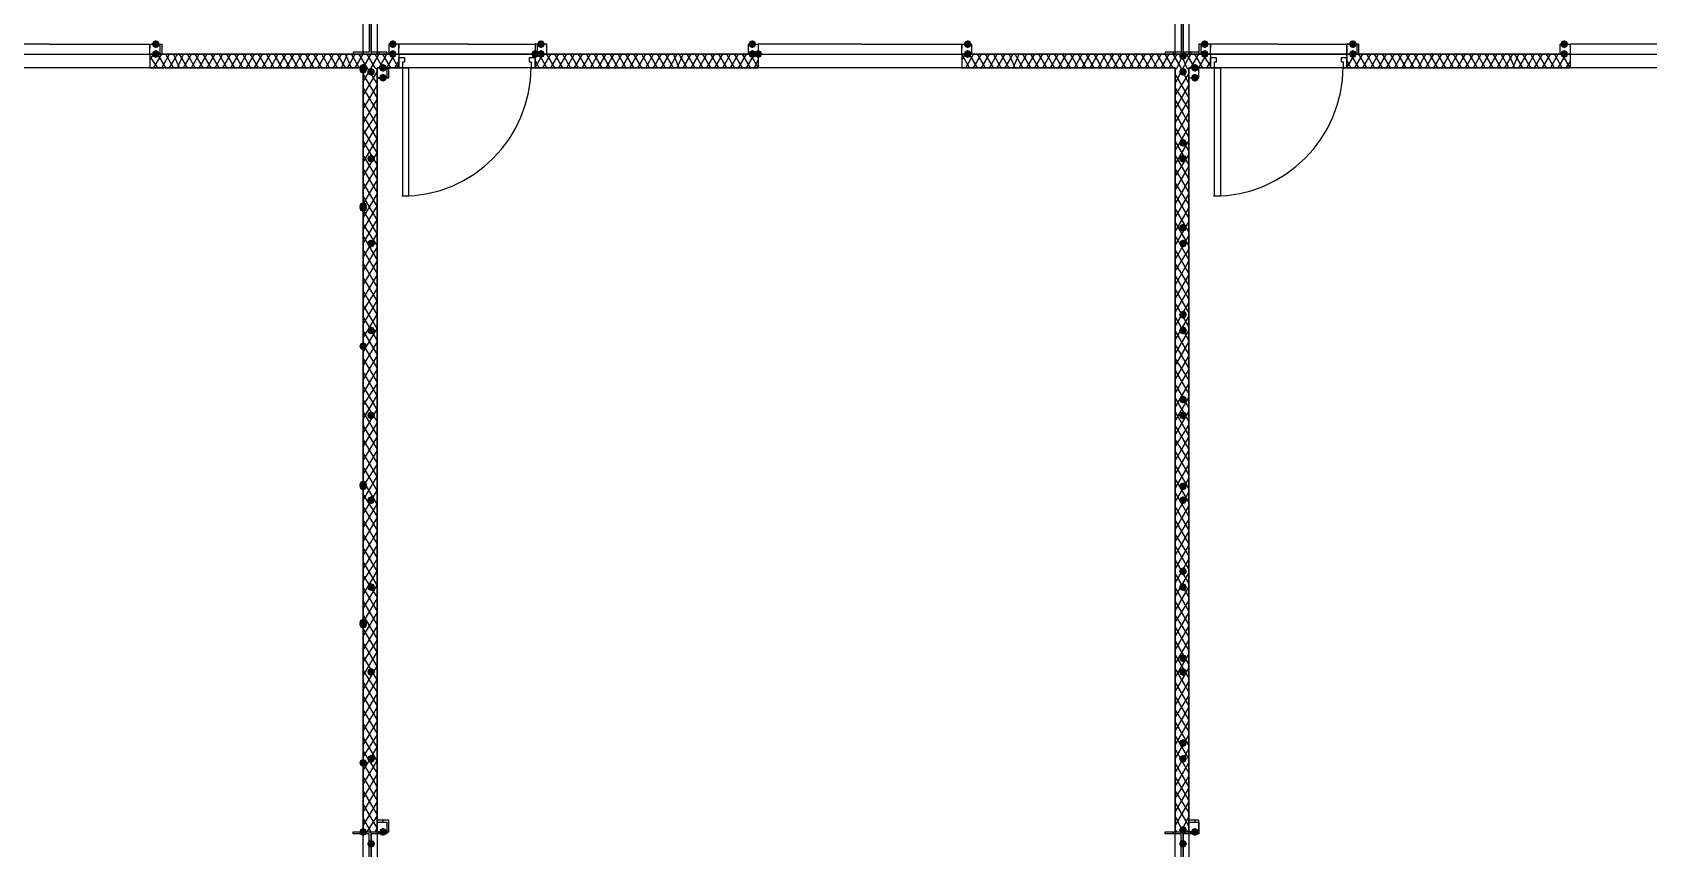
# Model space of a CAD drawing. Header units: millimetres. Extents: x 0 to 420, y 0 to 297.
# Drawn here: x 265.71 to 300.34, y 123.3 to 140.8 of the extents above; entities that cross this region are included whole.
import ezdxf

# ---------------------------------------------------------------- set-up
doc = ezdxf.new("R2010")
doc.units = ezdxf.units.MM
doc.layers.get('0').update_dxf_attribs({"linetype": 'CONTINUOUS'})

msp = doc.modelspace()

# ---------------------------------------------------------------- hatches: boundary and pattern name
at = {"true_color": 0x000007}
for points in [[(268.435667, 140.546667), (268.410796, 140.486871), (268.351, 140.462), (268.291204, 140.486871), (268.266333, 140.546667), (268.291204, 140.606462), (268.351, 140.631333), (268.410796, 140.606463)], [(268.435667, 140.335), (268.410796, 140.275204), (268.351, 140.250333), (268.291204, 140.275204), (268.266333, 140.335), (268.291204, 140.394796), (268.351, 140.419667), (268.410796, 140.394796)], [(273.515667, 140.546667), (273.490796, 140.486871), (273.431, 140.462), (273.371204, 140.486871), (273.346333, 140.546667), (273.371204, 140.606462), (273.431, 140.631333), (273.490796, 140.606463)], [(273.515667, 140.335), (273.490796, 140.275204), (273.431, 140.250333), (273.371204, 140.275204), (273.346333, 140.335), (273.371204, 140.394796), (273.431, 140.419667), (273.490796, 140.394796)], [(276.563667, 140.335), (276.538796, 140.275204), (276.479, 140.250333), (276.419204, 140.275204), (276.394333, 140.335), (276.419204, 140.394796), (276.479, 140.419667), (276.538796, 140.394796)], [(276.690667, 140.546667), (276.665796, 140.486871), (276.606, 140.462), (276.546204, 140.486871), (276.521333, 140.546667), (276.546204, 140.606462), (276.606, 140.631333), (276.665796, 140.606463)], [(276.690667, 140.335), (276.665796, 140.275204), (276.606, 140.250333), (276.546204, 140.275204), (276.521333, 140.335), (276.546204, 140.394796), (276.606, 140.419667), (276.665796, 140.394796)], [(281.220333, 140.546667), (281.195463, 140.486871), (281.135667, 140.462), (281.075871, 140.486871), (281.051, 140.546667), (281.075871, 140.606462), (281.135667, 140.631333), (281.195462, 140.606463)], [(281.220333, 140.335), (281.195463, 140.275204), (281.135667, 140.250333), (281.075871, 140.275204), (281.051, 140.335), (281.075871, 140.394796), (281.135667, 140.419667), (281.195462, 140.394796)], [(281.347333, 140.335), (281.322462, 140.275204), (281.262667, 140.250333), (281.202871, 140.275204), (281.178, 140.335), (281.202871, 140.394796), (281.262667, 140.419667), (281.322462, 140.394796)], [(285.834667, 140.546667), (285.809796, 140.486871), (285.75, 140.462), (285.690204, 140.486871), (285.665333, 140.546667), (285.690204, 140.606462), (285.75, 140.631333), (285.809796, 140.606463)], [(285.834667, 140.335), (285.809796, 140.275204), (285.75, 140.250333), (285.690204, 140.275204), (285.665333, 140.335), (285.690204, 140.394796), (285.75, 140.419667), (285.809796, 140.394796)], [(290.449, 140.292667), (290.424129, 140.232871), (290.364333, 140.208), (290.304537, 140.232871), (290.279667, 140.292667), (290.304537, 140.352462), (290.364333, 140.377333), (290.424129, 140.352463)], [(290.914667, 140.546667), (290.889796, 140.486871), (290.83, 140.462), (290.770204, 140.486871), (290.745333, 140.546667), (290.770204, 140.606462), (290.83, 140.631333), (290.889796, 140.606463)], [(290.914667, 140.335), (290.889796, 140.275204), (290.83, 140.250333), (290.770204, 140.275204), (290.745333, 140.335), (290.770204, 140.394796), (290.83, 140.419667), (290.889796, 140.394796)], [(294.089667, 140.546667), (294.064796, 140.486871), (294.005, 140.462), (293.945204, 140.486871), (293.920333, 140.546667), (293.945204, 140.606462), (294.005, 140.631333), (294.064796, 140.606463)], [(294.089667, 140.335), (294.064796, 140.275204), (294.005, 140.250333), (293.945204, 140.275204), (293.920333, 140.335), (293.945204, 140.394796), (294.005, 140.419667), (294.064796, 140.394796)], [(298.619333, 140.546667), (298.594462, 140.486871), (298.534667, 140.462), (298.474871, 140.486871), (298.45, 140.546667), (298.474871, 140.606462), (298.534667, 140.631333), (298.594462, 140.606463)], [(298.619333, 140.335), (298.594462, 140.275204), (298.534667, 140.250333), (298.474871, 140.275204), (298.45, 140.335), (298.474871, 140.394796), (298.534667, 140.419667), (298.594462, 140.394796)], [(272.880667, 140.038667), (272.855796, 139.978871), (272.796, 139.954), (272.736204, 139.978871), (272.711333, 140.038667), (272.736204, 140.098462), (272.796, 140.123333), (272.855796, 140.098463)], [(273.05, 139.954), (273.025129, 139.894204), (272.965333, 139.869333), (272.905538, 139.894204), (272.880667, 139.954), (272.905537, 140.013796), (272.965333, 140.038667), (273.025129, 140.013796)], [(273.304, 140.038667), (273.279129, 139.978871), (273.219333, 139.954), (273.159538, 139.978871), (273.134667, 140.038667), (273.159537, 140.098462), (273.219333, 140.123333), (273.279129, 140.098463)], [(290.449, 139.954), (290.424129, 139.894204), (290.364333, 139.869333), (290.304537, 139.894204), (290.279667, 139.954), (290.304537, 140.013796), (290.364333, 140.038667), (290.424129, 140.013796)], [(290.703, 140.038667), (290.678129, 139.978871), (290.618333, 139.954), (290.558538, 139.978871), (290.533667, 140.038667), (290.558537, 140.098462), (290.618333, 140.123333), (290.678129, 140.098463)], [(273.304, 139.827), (273.279129, 139.767204), (273.219333, 139.742333), (273.159538, 139.767204), (273.134667, 139.827), (273.159537, 139.886796), (273.219333, 139.911667), (273.279129, 139.886796)], [(290.703, 139.827), (290.678129, 139.767204), (290.618333, 139.742333), (290.558538, 139.767204), (290.533667, 139.827), (290.558537, 139.886796), (290.618333, 139.911667), (290.678129, 139.886796)], [(290.449, 138.43), (290.424129, 138.370204), (290.364333, 138.345333), (290.304537, 138.370204), (290.279667, 138.43), (290.304537, 138.489796), (290.364333, 138.514667), (290.424129, 138.489796)], [(273.05, 138.091333), (273.025129, 138.031537), (272.965333, 138.006667), (272.905538, 138.031537), (272.880667, 138.091333), (272.905537, 138.151129), (272.965333, 138.176), (273.025129, 138.151129)], [(290.449, 138.091333), (290.424129, 138.031537), (290.364333, 138.006667), (290.304537, 138.031537), (290.279667, 138.091333), (290.304537, 138.151129), (290.364333, 138.176), (290.424129, 138.151129)], [(290.449, 136.609667), (290.424129, 136.549871), (290.364333, 136.525), (290.304537, 136.549871), (290.279667, 136.609667), (290.304537, 136.669462), (290.364333, 136.694333), (290.424129, 136.669463)], [(273.05, 136.271), (273.025129, 136.211204), (272.965333, 136.186333), (272.905538, 136.211204), (272.880667, 136.271), (272.905537, 136.330796), (272.965333, 136.355667), (273.025129, 136.330796)], [(290.449, 136.271), (290.424129, 136.211204), (290.364333, 136.186333), (290.304537, 136.211204), (290.279667, 136.271), (290.304537, 136.330796), (290.364333, 136.355667), (290.424129, 136.330796)], [(290.449, 134.747), (290.424129, 134.687204), (290.364333, 134.662333), (290.304537, 134.687204), (290.279667, 134.747), (290.304537, 134.806796), (290.364333, 134.831667), (290.424129, 134.806796)], [(273.05, 134.408333), (273.025129, 134.348537), (272.965333, 134.323667), (272.905538, 134.348537), (272.880667, 134.408333), (272.905537, 134.468129), (272.965333, 134.493), (273.025129, 134.468129)], [(290.449, 134.408333), (290.424129, 134.348537), (290.364333, 134.323667), (290.304537, 134.348537), (290.279667, 134.408333), (290.304537, 134.468129), (290.364333, 134.493), (290.424129, 134.468129)], [(273.05, 132.588), (273.025129, 132.528204), (272.965333, 132.503333), (272.905538, 132.528204), (272.880667, 132.588), (272.905537, 132.647796), (272.965333, 132.672667), (273.025129, 132.647796)], [(290.449, 132.926667), (290.424129, 132.866871), (290.364333, 132.842), (290.304537, 132.866871), (290.279667, 132.926667), (290.304537, 132.986462), (290.364333, 133.011333), (290.424129, 132.986463)], [(290.449, 132.588), (290.424129, 132.528204), (290.364333, 132.503333), (290.304537, 132.528204), (290.279667, 132.588), (290.304537, 132.647796), (290.364333, 132.672667), (290.424129, 132.647796)], [(290.449, 131.064), (290.424129, 131.004204), (290.364333, 130.979333), (290.304537, 131.004204), (290.279667, 131.064), (290.304537, 131.123796), (290.364333, 131.148667), (290.424129, 131.123796)], [(273.05, 130.767667), (273.025129, 130.707871), (272.965333, 130.683), (272.905538, 130.707871), (272.880667, 130.767667), (272.905537, 130.827462), (272.965333, 130.852333), (273.025129, 130.827463)], [(290.449, 130.767667), (290.424129, 130.707871), (290.364333, 130.683), (290.304537, 130.707871), (290.279667, 130.767667), (290.304537, 130.827462), (290.364333, 130.852333), (290.424129, 130.827463)], [(290.449, 129.243667), (290.424129, 129.183871), (290.364333, 129.159), (290.304537, 129.183871), (290.279667, 129.243667), (290.304537, 129.303462), (290.364333, 129.328333), (290.424129, 129.303463)], [(273.05, 128.905), (273.025129, 128.845204), (272.965333, 128.820333), (272.905538, 128.845204), (272.880667, 128.905), (272.905537, 128.964796), (272.965333, 128.989667), (273.025129, 128.964796)], [(290.449, 128.905), (290.424129, 128.845204), (290.364333, 128.820333), (290.304537, 128.845204), (290.279667, 128.905), (290.304537, 128.964796), (290.364333, 128.989667), (290.424129, 128.964796)], [(273.05, 127.084667), (273.025129, 127.024871), (272.965333, 127), (272.905538, 127.024871), (272.880667, 127.084667), (272.905537, 127.144462), (272.965333, 127.169333), (273.025129, 127.144463)], [(290.449, 127.381), (290.424129, 127.321204), (290.364333, 127.296333), (290.304537, 127.321204), (290.279667, 127.381), (290.304537, 127.440796), (290.364333, 127.465667), (290.424129, 127.440796)], [(290.449, 127.084667), (290.424129, 127.024871), (290.364333, 127), (290.304537, 127.024871), (290.279667, 127.084667), (290.304537, 127.144462), (290.364333, 127.169333), (290.424129, 127.144463)], [(290.449, 125.560667), (290.424129, 125.500871), (290.364333, 125.476), (290.304537, 125.500871), (290.279667, 125.560667), (290.304537, 125.620462), (290.364333, 125.645333), (290.424129, 125.620463)], [(273.05, 125.222), (273.025129, 125.162204), (272.965333, 125.137333), (272.905538, 125.162204), (272.880667, 125.222), (272.905537, 125.281796), (272.965333, 125.306667), (273.025129, 125.281796)], [(290.449, 125.222), (290.424129, 125.162204), (290.364333, 125.137333), (290.304537, 125.162204), (290.279667, 125.222), (290.304537, 125.281796), (290.364333, 125.306667), (290.424129, 125.281796)], [(272.880667, 123.655667), (272.855796, 123.595871), (272.796, 123.571), (272.736204, 123.595871), (272.711333, 123.655667), (272.736204, 123.715462), (272.796, 123.740333), (272.855796, 123.715463)], [(273.304, 123.655667), (273.279129, 123.595871), (273.219333, 123.571), (273.159538, 123.595871), (273.134667, 123.655667), (273.159537, 123.715462), (273.219333, 123.740333), (273.279129, 123.715463)], [(290.449, 123.698), (290.424129, 123.638204), (290.364333, 123.613333), (290.304537, 123.638204), (290.279667, 123.698), (290.304537, 123.757796), (290.364333, 123.782667), (290.424129, 123.757796)], [(290.703, 123.655667), (290.678129, 123.595871), (290.618333, 123.571), (290.558538, 123.595871), (290.533667, 123.655667), (290.558537, 123.715462), (290.618333, 123.740333), (290.678129, 123.715463)], [(273.05, 123.401667), (273.025129, 123.341871), (272.965333, 123.317), (272.905538, 123.341871), (272.880667, 123.401667), (272.905537, 123.461462), (272.965333, 123.486333), (273.025129, 123.461463)], [(290.449, 123.401667), (290.424129, 123.341871), (290.364333, 123.317), (290.304537, 123.341871), (290.279667, 123.401667), (290.304537, 123.461462), (290.364333, 123.486333), (290.424129, 123.461463)]]:
    msp.add_hatch(color=0, dxfattribs=at).paths.add_polyline_path(points, flags=0)
at = {"true_color": 0x0000fe}
for points in [[(272.880667, 139.996333), (272.855796, 139.936537), (272.796, 139.911667), (272.736204, 139.936537), (272.711333, 139.996333), (272.736204, 140.056129), (272.796, 140.081), (272.855796, 140.056129)], [(272.880667, 139.996333), (272.855796, 139.936537), (272.796, 139.911667), (272.736204, 139.936537), (272.711333, 139.996333), (272.736204, 140.056129), (272.796, 140.081), (272.855796, 140.056129)], [(272.880667, 137.075333), (272.855796, 137.015537), (272.796, 136.990667), (272.736204, 137.015537), (272.711333, 137.075333), (272.736204, 137.135129), (272.796, 137.16), (272.855796, 137.135129)], [(272.880667, 137.033), (272.855796, 136.973204), (272.796, 136.948333), (272.736204, 136.973204), (272.711333, 137.033), (272.736204, 137.092796), (272.796, 137.117667), (272.855796, 137.092796)], [(272.880667, 134.069667), (272.855796, 134.009871), (272.796, 133.985), (272.736204, 134.009871), (272.711333, 134.069667), (272.736204, 134.129462), (272.796, 134.154333), (272.855796, 134.129463)], [(272.880667, 134.069667), (272.855796, 134.009871), (272.796, 133.985), (272.736204, 134.009871), (272.711333, 134.069667), (272.736204, 134.129462), (272.796, 134.154333), (272.855796, 134.129463)], [(272.880667, 131.106333), (272.855796, 131.046537), (272.796, 131.021667), (272.736204, 131.046537), (272.711333, 131.106333), (272.736204, 131.166129), (272.796, 131.191), (272.855796, 131.166129)], [(272.880667, 131.064), (272.855796, 131.004204), (272.796, 130.979333), (272.736204, 131.004204), (272.711333, 131.064), (272.736204, 131.123796), (272.796, 131.148667), (272.855796, 131.123796)], [(272.880667, 128.143), (272.855796, 128.083204), (272.796, 128.058333), (272.736204, 128.083204), (272.711333, 128.143), (272.736204, 128.202796), (272.796, 128.227667), (272.855796, 128.202796)], [(272.880667, 128.100667), (272.855796, 128.040871), (272.796, 128.016), (272.736204, 128.040871), (272.711333, 128.100667), (272.736204, 128.160462), (272.796, 128.185333), (272.855796, 128.160463)], [(272.880667, 125.137333), (272.855796, 125.077537), (272.796, 125.052667), (272.736204, 125.077537), (272.711333, 125.137333), (272.736204, 125.197129), (272.796, 125.222), (272.855796, 125.197129)]]:
    msp.add_hatch(color=0, dxfattribs=at).paths.add_polyline_path(points, flags=0)
at = {"true_color": 0x000007}
h = msp.add_hatch(color=0, dxfattribs=at)
h.paths.add_polyline_path([(272.796, 139.996333), (272.796, 123.655667)], flags=0)
h.paths.add_polyline_path([(272.796, 123.655667), (272.796, 139.996333)], flags=0)

# ---------------------------------------------------------------- linework, layer by layer
at = {"color": 0, "true_color": 0x000007}
for points in [[(272.796, 151.468667), (255.185333, 151.468667), (255.185333, 140.335), (272.796, 140.335)], [(273.092333, 140.335), (290.195, 140.335), (290.195, 151.468667), (273.092333, 151.468667)], [(307.594, 151.468667), (290.491333, 151.468667), (290.491333, 140.335), (307.594, 140.335)], [(273.304, 141.054667), (272.584333, 141.054667), (272.584333, 141.012333), (272.923, 141.012333), (272.923, 140.377333), (272.584333, 140.377333), (272.584333, 140.335), (273.304, 140.335), (273.304, 140.377333), (272.965333, 140.377333), (272.965333, 141.012333), (273.304, 141.012333)], [(290.703, 141.054667), (289.983333, 141.054667), (289.983333, 141.012333), (290.322, 141.012333), (290.322, 140.377333), (289.983333, 140.377333), (289.983333, 140.335), (290.703, 140.335), (290.703, 140.377333), (290.364333, 140.377333), (290.364333, 141.012333), (290.703, 141.012333)], [(276.733, 140.546667), (276.521333, 140.546667), (276.521333, 140.335), (276.733, 140.335), (276.733, 140.546667), (276.479, 140.546667), (276.479, 140.335), (276.733, 140.335)], [(281.051, 140.546667), (281.262667, 140.546667), (281.262667, 140.335), (281.051, 140.335), (281.051, 140.546667), (281.262667, 140.546667), (281.262667, 140.335), (281.051, 140.335)], [(294.132, 140.546667), (293.878, 140.546667), (293.878, 140.335), (294.132, 140.335)], [(294.089667, 140.546667), (294.089667, 140.335), (293.878, 140.335), (293.878, 140.546667)], [(298.45, 140.546667), (298.661667, 140.546667), (298.661667, 140.335), (298.45, 140.335), (298.45, 140.546667), (298.661667, 140.546667), (298.661667, 140.335), (298.45, 140.335)], [(272.796, 105.537), (272.796, 140.038667), (272.584333, 140.038667), (259.418667, 140.038667), (255.185333, 140.038667), (255.185333, 105.537)], [(272.796, 139.996333), (272.796, 123.655667)], [(272.796, 123.655667), (272.796, 139.996333)], [(272.796, 123.655667), (272.796, 139.996333)], [(272.796, 123.655667), (272.796, 139.996333)], [(273.346333, 140.038667), (273.092333, 140.038667), (273.092333, 139.827), (273.346333, 139.827)], [(273.304, 140.038667), (273.304, 139.827), (273.092333, 139.827), (273.092333, 140.038667)], [(273.092333, 105.537), (290.195, 105.537), (290.195, 140.038667), (289.983333, 140.038667), (276.775333, 140.038667), (273.092333, 140.038667)], [(273.558, 140.250333), (273.558, 140.038667), (273.642667, 140.038667), (273.642667, 140.165667), (273.685, 140.165667), (273.685, 140.250333)], [(273.558, 140.038667), (273.558, 140.250333)], [(273.642667, 137.287), (273.642667, 140.038667), (273.769667, 140.038667), (273.769667, 137.287)], [(276.352, 140.250333), (276.352, 140.165667), (276.394333, 140.165667), (276.394333, 140.038667), (276.479, 140.038667), (276.479, 140.250333)], [(276.479, 140.038667), (276.479, 140.250333)], [(290.703, 140.038667), (290.491333, 140.038667), (290.491333, 139.827), (290.703, 139.827), (290.703, 140.038667), (290.491333, 140.038667), (290.491333, 139.827), (290.703, 139.827)], [(290.491333, 105.537), (307.594, 105.537), (307.594, 140.038667), (307.34, 140.038667), (294.174333, 140.038667), (290.491333, 140.038667)], [(290.957, 140.250333), (290.957, 140.038667), (291.041667, 140.038667), (291.041667, 140.165667), (291.084, 140.165667), (291.084, 140.250333)], [(290.957, 140.038667), (290.957, 140.250333)], [(291.041667, 137.287), (291.041667, 140.038667), (291.168667, 140.038667), (291.168667, 137.287)], [(293.751, 140.250333), (293.751, 140.165667), (293.793333, 140.165667), (293.793333, 140.038667), (293.878, 140.038667), (293.878, 140.250333)], [(293.878, 140.038667), (293.878, 140.250333)], [(273.346333, 123.909667), (273.092333, 123.909667), (273.092333, 123.655667), (273.346333, 123.655667)], [(273.304, 123.867333), (273.304, 123.655667), (273.092333, 123.655667), (273.092333, 123.867333)], [(290.703, 123.909667), (290.491333, 123.909667), (290.491333, 123.655667), (290.703, 123.655667)], [(290.703, 123.867333), (290.703, 123.655667), (290.491333, 123.655667), (290.491333, 123.867333)], [(273.304, 122.936), (272.584333, 122.936), (272.584333, 122.978333), (272.923, 122.978333), (272.923, 123.613333), (272.584333, 123.613333), (272.584333, 123.655667), (273.304, 123.655667), (273.304, 123.613333), (272.965333, 123.613333), (272.965333, 122.978333), (273.304, 122.978333)], [(290.703, 122.936), (289.983333, 122.936), (289.983333, 122.978333), (290.322, 122.978333), (290.322, 123.613333), (289.983333, 123.613333), (289.983333, 123.655667), (290.703, 123.655667), (290.703, 123.613333), (290.364333, 123.613333), (290.364333, 122.978333), (290.703, 122.978333)]]:
    msp.add_lwpolyline(points, close=True, dxfattribs=at)
for points in [[(272.965333, 141.054667), (272.965333, 140.335)], [(290.364333, 141.054667), (290.364333, 140.335)], [(266.065, 140.546667), (263.863667, 140.546667), (263.863667, 140.462)], [(263.863667, 140.462), (263.863667, 140.335), (266.065, 140.335)], [(266.065, 140.546667), (268.224, 140.546667), (268.435667, 140.546667), (268.435667, 140.335), (268.224, 140.335), (268.224, 140.546667), (268.478, 140.546667), (268.478, 140.335), (268.224, 140.335), (268.224, 140.546667), (268.224, 140.462)], [(266.065, 140.335), (268.224, 140.335), (268.224, 140.462)], [(268.224, 140.208), (268.308667, 140.335)], [(268.224, 140.335), (268.224, 140.038667)], [(268.224, 140.335), (268.224, 140.038667)], [(273.558, 140.335), (268.224, 140.335)], [(268.393333, 140.038667), (268.224, 140.292667)], [(268.308667, 140.038667), (268.478, 140.335)], [(268.562667, 140.038667), (268.393333, 140.335)], [(268.478, 140.038667), (268.647333, 140.335)], [(268.732, 140.038667), (268.562667, 140.335)], [(268.647333, 140.038667), (268.816667, 140.335)], [(268.859, 140.038667), (268.732, 140.335)], [(268.816667, 140.038667), (268.943667, 140.335)], [(269.028333, 140.038667), (268.859, 140.335)], [(268.943667, 140.038667), (269.113, 140.335)], [(269.197667, 140.038667), (269.028333, 140.335)], [(269.113, 140.038667), (269.282333, 140.335)], [(269.367, 140.038667), (269.197667, 140.335)], [(269.282333, 140.038667), (269.451667, 140.335)], [(269.536333, 140.038667), (269.367, 140.335)], [(269.451667, 140.038667), (269.621, 140.335)], [(269.705667, 140.038667), (269.536333, 140.335)], [(269.621, 140.038667), (269.790333, 140.335)], [(269.875, 140.038667), (269.705667, 140.335)], [(269.790333, 140.038667), (269.959667, 140.335)], [(270.044333, 140.038667), (269.875, 140.335)], [(269.959667, 140.038667), (270.129, 140.335)], [(270.213667, 140.038667), (270.044333, 140.335)], [(270.129, 140.038667), (270.298333, 140.335)], [(270.383, 140.038667), (270.213667, 140.335)], [(270.298333, 140.038667), (270.467667, 140.335)], [(270.552333, 140.038667), (270.383, 140.335)], [(270.467667, 140.038667), (270.637, 140.335)], [(270.721667, 140.038667), (270.552333, 140.335)], [(270.637, 140.038667), (270.806333, 140.335)], [(270.891, 140.038667), (270.721667, 140.335)], [(270.806333, 140.038667), (270.975667, 140.335)], [(271.060333, 140.038667), (270.891, 140.335)], [(270.975667, 140.038667), (271.145, 140.335)], [(271.229667, 140.038667), (271.060333, 140.335)], [(271.145, 140.038667), (271.314333, 140.335)], [(271.399, 140.038667), (271.229667, 140.335)], [(271.314333, 140.038667), (271.483667, 140.335)], [(271.568333, 140.038667), (271.399, 140.335)], [(271.483667, 140.038667), (271.653, 140.335)], [(271.737667, 140.038667), (271.568333, 140.335)], [(271.653, 140.038667), (271.822333, 140.335)], [(271.907, 140.038667), (271.737667, 140.335)], [(271.822333, 140.038667), (271.991667, 140.335)], [(272.076333, 140.038667), (271.907, 140.335)], [(271.991667, 140.038667), (272.161, 140.335)], [(272.245667, 140.038667), (272.076333, 140.335)], [(272.161, 140.038667), (272.330333, 140.335)], [(272.415, 140.038667), (272.245667, 140.335)], [(272.330333, 140.038667), (272.457333, 140.335)], [(272.542, 140.038667), (272.415, 140.335)], [(272.457333, 140.038667), (272.626667, 140.335)], [(272.711333, 140.038667), (272.542, 140.335)], [(272.584333, 140.377333), (272.584333, 140.335)], [(272.626667, 140.038667), (272.796, 140.335)], [(272.880667, 140.038667), (272.711333, 140.335)], [(272.796, 140.377333), (272.796, 140.335)], [(272.796, 140.038667), (272.965333, 140.335)], [(273.05, 140.038667), (272.880667, 140.335)], [(272.965333, 140.038667), (273.134667, 140.335)], [(273.219333, 140.038667), (273.05, 140.335)], [(273.134667, 140.377333), (273.134667, 140.335)], [(273.134667, 140.038667), (273.304, 140.335)], [(273.388667, 140.038667), (273.219333, 140.335)], [(273.304, 140.377333), (273.304, 140.335)], [(273.304, 140.038667), (273.473333, 140.335)], [(275.039667, 140.546667), (273.558, 140.546667), (273.346333, 140.546667), (273.346333, 140.335), (273.558, 140.335), (273.558, 140.546667), (273.346333, 140.546667), (273.346333, 140.335), (273.558, 140.335), (273.558, 140.546667), (273.558, 140.462)], [(273.558, 140.038667), (273.388667, 140.335)], [(275.039667, 140.335), (273.558, 140.335), (273.558, 140.462)], [(273.558, 140.335), (273.558, 140.250333), (273.558, 140.038667)], [(273.558, 140.335), (273.558, 140.250333)], [(275.039667, 140.546667), (276.479, 140.546667), (276.479, 140.462)], [(276.479, 140.462), (276.479, 140.335), (275.039667, 140.335)], [(276.479, 140.038667), (276.648333, 140.335)], [(276.479, 140.335), (276.479, 140.250333), (276.479, 140.038667)], [(276.479, 140.335), (276.479, 140.250333)], [(281.262667, 140.335), (276.479, 140.335)], [(276.733, 140.038667), (276.563667, 140.335)], [(276.648333, 140.038667), (276.817667, 140.335)], [(276.902333, 140.038667), (276.733, 140.335)], [(276.817667, 140.038667), (276.987, 140.335)], [(277.071667, 140.038667), (276.902333, 140.335)], [(276.987, 140.038667), (277.156333, 140.335)], [(277.241, 140.038667), (277.071667, 140.335)], [(277.156333, 140.038667), (277.325667, 140.335)], [(277.410333, 140.038667), (277.241, 140.335)], [(277.325667, 140.038667), (277.495, 140.335)], [(277.579667, 140.038667), (277.410333, 140.335)], [(277.495, 140.038667), (277.664333, 140.335)], [(277.749, 140.038667), (277.579667, 140.335)], [(277.664333, 140.038667), (277.833667, 140.335)], [(277.918333, 140.038667), (277.749, 140.335)], [(277.833667, 140.038667), (278.003, 140.335)], [(278.087667, 140.038667), (277.918333, 140.335)], [(278.003, 140.038667), (278.172333, 140.335)], [(278.257, 140.038667), (278.087667, 140.335)], [(278.172333, 140.038667), (278.341667, 140.335)], [(278.426333, 140.038667), (278.257, 140.335)], [(278.341667, 140.038667), (278.511, 140.335)], [(278.595667, 140.038667), (278.426333, 140.335)], [(278.511, 140.038667), (278.680333, 140.335)], [(278.765, 140.038667), (278.595667, 140.335)], [(278.680333, 140.038667), (278.849667, 140.335)], [(278.934333, 140.038667), (278.765, 140.335)], [(278.849667, 140.038667), (279.019, 140.335)], [(279.103667, 140.038667), (278.934333, 140.335)], [(279.019, 140.038667), (279.188333, 140.335)], [(279.273, 140.038667), (279.103667, 140.335)], [(279.188333, 140.038667), (279.357667, 140.335)], [(279.442333, 140.038667), (279.273, 140.335)], [(279.357667, 140.038667), (279.527, 140.335)], [(279.569333, 140.038667), (279.442333, 140.335)], [(279.527, 140.038667), (279.654, 140.335)], [(279.738667, 140.038667), (279.569333, 140.335)], [(279.654, 140.038667), (279.823333, 140.335)], [(279.908, 140.038667), (279.738667, 140.335)], [(279.823333, 140.038667), (279.992667, 140.335)], [(280.077333, 140.038667), (279.908, 140.335)], [(279.992667, 140.038667), (280.162, 140.335)], [(280.246667, 140.038667), (280.077333, 140.335)], [(280.162, 140.038667), (280.331333, 140.335)], [(280.416, 140.038667), (280.246667, 140.335)], [(280.331333, 140.038667), (280.500667, 140.335)], [(280.585333, 140.038667), (280.416, 140.335)], [(280.500667, 140.038667), (280.67, 140.335)], [(280.754667, 140.038667), (280.585333, 140.335)], [(280.67, 140.038667), (280.839333, 140.335)], [(280.924, 140.038667), (280.754667, 140.335)], [(280.839333, 140.038667), (281.008667, 140.335)], [(281.093333, 140.038667), (280.924, 140.335)], [(281.008667, 140.038667), (281.178, 140.335)], [(281.262667, 140.038667), (281.093333, 140.335)], [(283.464, 140.546667), (281.262667, 140.546667), (281.262667, 140.462)], [(281.262667, 140.462), (281.262667, 140.335), (283.464, 140.335)], [(281.262667, 140.335), (281.262667, 140.038667)], [(281.262667, 140.335), (281.262667, 140.038667)], [(283.464, 140.546667), (285.623, 140.546667), (285.834667, 140.546667), (285.834667, 140.335), (285.623, 140.335), (285.623, 140.546667), (285.834667, 140.546667), (285.834667, 140.335), (285.623, 140.335), (285.623, 140.546667), (285.623, 140.462)], [(283.464, 140.335), (285.623, 140.335), (285.623, 140.462)], [(285.623, 140.208), (285.707667, 140.335)], [(285.792333, 140.038667), (285.623, 140.335)], [(285.623, 140.335), (285.623, 140.038667)], [(285.623, 140.335), (285.623, 140.038667)], [(290.957, 140.335), (285.623, 140.335)], [(285.707667, 140.038667), (285.877, 140.335)], [(285.961667, 140.038667), (285.792333, 140.335)], [(285.877, 140.038667), (286.046333, 140.335)], [(286.131, 140.038667), (285.961667, 140.335)], [(286.046333, 140.038667), (286.215667, 140.335)], [(286.300333, 140.038667), (286.131, 140.335)], [(286.215667, 140.038667), (286.385, 140.335)], [(286.469667, 140.038667), (286.300333, 140.335)], [(286.385, 140.038667), (286.554333, 140.335)], [(286.639, 140.038667), (286.469667, 140.335)], [(286.554333, 140.038667), (286.723667, 140.335)], [(286.766, 140.038667), (286.639, 140.335)], [(286.723667, 140.038667), (286.850667, 140.335)], [(286.935333, 140.038667), (286.766, 140.335)], [(286.850667, 140.038667), (287.02, 140.335)], [(287.104667, 140.038667), (286.935333, 140.335)], [(287.02, 140.038667), (287.189333, 140.335)], [(287.274, 140.038667), (287.104667, 140.335)], [(287.189333, 140.038667), (287.358667, 140.335)], [(287.443333, 140.038667), (287.274, 140.335)], [(287.358667, 140.038667), (287.528, 140.335)], [(287.612667, 140.038667), (287.443333, 140.335)], [(287.528, 140.038667), (287.697333, 140.335)], [(287.782, 140.038667), (287.612667, 140.335)], [(287.697333, 140.038667), (287.866667, 140.335)], [(287.951333, 140.038667), (287.782, 140.335)], [(287.866667, 140.038667), (288.036, 140.335)], [(288.120667, 140.038667), (287.951333, 140.335)], [(288.036, 140.038667), (288.205333, 140.335)], [(288.29, 140.038667), (288.120667, 140.335)], [(288.205333, 140.038667), (288.374667, 140.335)], [(288.459333, 140.038667), (288.29, 140.335)], [(288.374667, 140.038667), (288.544, 140.335)], [(288.628667, 140.038667), (288.459333, 140.335)], [(288.544, 140.038667), (288.713333, 140.335)], [(288.798, 140.038667), (288.628667, 140.335)], [(288.713333, 140.038667), (288.882667, 140.335)], [(288.967333, 140.038667), (288.798, 140.335)], [(288.882667, 140.038667), (289.052, 140.335)], [(289.136667, 140.038667), (288.967333, 140.335)], [(289.052, 140.038667), (289.221333, 140.335)], [(289.306, 140.038667), (289.136667, 140.335)], [(289.221333, 140.038667), (289.390667, 140.335)], [(289.475333, 140.038667), (289.306, 140.335)], [(289.390667, 140.038667), (289.56, 140.335)], [(289.644667, 140.038667), (289.475333, 140.335)], [(289.56, 140.038667), (289.729333, 140.335)], [(289.814, 140.038667), (289.644667, 140.335)], [(289.729333, 140.038667), (289.898667, 140.335)], [(289.983333, 140.038667), (289.814, 140.335)], [(289.898667, 140.038667), (290.068, 140.335)], [(289.983333, 140.377333), (289.983333, 140.335)], [(290.152667, 140.038667), (289.983333, 140.335)], [(290.068, 140.038667), (290.237333, 140.335)], [(290.152667, 140.377333), (290.152667, 140.335)], [(290.322, 140.038667), (290.152667, 140.335)], [(290.237333, 140.038667), (290.364333, 140.335)], [(290.449, 140.038667), (290.322, 140.335)], [(290.364333, 140.038667), (290.533667, 140.335)], [(290.618333, 140.038667), (290.449, 140.335)], [(290.533667, 140.377333), (290.533667, 140.335)], [(290.533667, 140.038667), (290.703, 140.335)], [(290.787667, 140.038667), (290.618333, 140.335)], [(292.396333, 140.546667), (290.957, 140.546667), (290.745333, 140.546667), (290.745333, 140.335), (290.957, 140.335), (290.957, 140.546667), (290.703, 140.546667), (290.703, 140.335), (290.957, 140.335), (290.957, 140.546667), (290.957, 140.462)], [(290.703, 140.377333), (290.703, 140.335)], [(290.703, 140.038667), (290.872333, 140.335)], [(290.957, 140.081), (290.787667, 140.335)], [(292.396333, 140.335), (290.957, 140.335), (290.957, 140.462)], [(290.957, 140.335), (290.957, 140.250333), (290.957, 140.038667)], [(290.957, 140.335), (290.957, 140.250333)], [(292.396333, 140.546667), (293.878, 140.546667), (293.878, 140.462)], [(293.878, 140.462), (293.878, 140.335), (292.396333, 140.335)], [(293.878, 140.292667), (293.878, 140.335)], [(293.878, 140.038667), (294.047333, 140.335)], [(293.878, 140.335), (293.878, 140.250333), (293.878, 140.038667)], [(293.878, 140.335), (293.878, 140.250333)], [(298.661667, 140.335), (293.878, 140.335)], [(294.132, 140.038667), (293.962667, 140.335)], [(294.047333, 140.038667), (294.216667, 140.335)], [(294.301333, 140.038667), (294.132, 140.335)], [(294.216667, 140.038667), (294.386, 140.335)], [(294.470667, 140.038667), (294.301333, 140.335)], [(294.386, 140.038667), (294.555333, 140.335)], [(294.64, 140.038667), (294.470667, 140.335)], [(294.555333, 140.038667), (294.724667, 140.335)], [(294.809333, 140.038667), (294.64, 140.335)], [(294.724667, 140.038667), (294.894, 140.335)], [(294.978667, 140.038667), (294.809333, 140.335)], [(294.894, 140.038667), (295.063333, 140.335)], [(295.148, 140.038667), (294.978667, 140.335)], [(295.063333, 140.038667), (295.232667, 140.335)], [(295.317333, 140.038667), (295.148, 140.335)], [(295.232667, 140.038667), (295.402, 140.335)], [(295.486667, 140.038667), (295.317333, 140.335)], [(295.402, 140.038667), (295.571333, 140.335)], [(295.656, 140.038667), (295.486667, 140.335)], [(295.571333, 140.038667), (295.740667, 140.335)], [(295.825333, 140.038667), (295.656, 140.335)], [(295.740667, 140.038667), (295.91, 140.335)], [(295.994667, 140.038667), (295.825333, 140.335)], [(295.91, 140.038667), (296.079333, 140.335)], [(296.164, 140.038667), (295.994667, 140.335)], [(296.079333, 140.038667), (296.248667, 140.335)], [(296.333333, 140.038667), (296.164, 140.335)], [(296.248667, 140.038667), (296.418, 140.335)], [(296.502667, 140.038667), (296.333333, 140.335)], [(296.418, 140.038667), (296.587333, 140.335)], [(296.672, 140.038667), (296.502667, 140.335)], [(296.587333, 140.038667), (296.756667, 140.335)], [(296.841333, 140.038667), (296.672, 140.335)], [(296.756667, 140.038667), (296.926, 140.335)], [(297.010667, 140.038667), (296.841333, 140.335)], [(296.926, 140.038667), (297.095333, 140.335)], [(297.18, 140.038667), (297.010667, 140.335)], [(297.095333, 140.038667), (297.264667, 140.335)], [(297.349333, 140.038667), (297.18, 140.335)], [(297.264667, 140.038667), (297.434, 140.335)], [(297.476333, 140.038667), (297.349333, 140.335)], [(297.434, 140.038667), (297.561, 140.335)], [(297.645667, 140.038667), (297.476333, 140.335)], [(297.561, 140.038667), (297.730333, 140.335)], [(297.815, 140.038667), (297.645667, 140.335)], [(297.730333, 140.038667), (297.899667, 140.335)], [(297.984333, 140.038667), (297.815, 140.335)], [(297.899667, 140.038667), (298.069, 140.335)], [(298.153667, 140.038667), (297.984333, 140.335)], [(298.069, 140.038667), (298.238333, 140.335)], [(298.323, 140.038667), (298.153667, 140.335)], [(298.238333, 140.038667), (298.407667, 140.335)], [(298.492333, 140.038667), (298.323, 140.335)], [(298.407667, 140.038667), (298.577, 140.335)], [(298.661667, 140.038667), (298.492333, 140.335)], [(300.820667, 140.546667), (298.661667, 140.546667), (298.661667, 140.462)], [(298.661667, 140.462), (298.661667, 140.335), (300.820667, 140.335)], [(298.661667, 140.335), (298.661667, 140.038667)], [(298.661667, 140.335), (298.661667, 140.038667)], [(268.224, 140.038667), (272.796, 140.038667)], [(272.796, 139.742333), (272.965333, 140.038667)], [(272.796, 140.038667), (272.796, 123.655667), (273.092333, 123.655667), (273.092333, 140.038667)], [(272.796, 123.655667), (272.796, 139.996333), (272.796, 123.655667), (272.796, 139.996333)], [(272.796, 139.446), (273.092333, 139.954)], [(273.092333, 139.7), (272.880667, 140.038667)], [(273.092333, 139.996333), (273.05, 140.038667)], [(273.092333, 140.038667), (273.558, 140.038667)], [(273.473333, 140.038667), (273.558, 140.165667)], [(273.6215, 137.287), (273.905006, 137.301316), (274.180323, 137.343334), (274.446056, 137.411661), (274.700812, 137.504903), (274.943197, 137.621666), (275.171817, 137.760556), (275.385279, 137.92018), (275.582189, 138.099144), (275.761153, 138.296054), (275.920777, 138.509516), (276.059667, 138.738136), (276.17643, 138.980521), (276.269672, 139.235278), (276.337999, 139.501011), (276.380018, 139.776327), (276.394333, 140.059833)], [(276.563667, 140.038667), (276.479, 140.208)], [(276.479, 140.038667), (281.262667, 140.038667)], [(281.178, 140.038667), (281.262667, 140.208)], [(285.623, 140.038667), (290.195, 140.038667)], [(290.195, 139.996333), (290.237333, 140.038667)], [(290.195, 139.7), (290.364333, 140.038667)], [(290.195, 140.038667), (290.195, 123.655667), (290.491333, 123.655667), (290.491333, 140.038667)], [(290.491333, 139.7), (290.322, 140.038667)], [(290.491333, 139.996333), (290.449, 140.038667)], [(290.491333, 140.038667), (290.957, 140.038667)], [(290.872333, 140.038667), (290.957, 140.165667)], [(291.0205, 137.287), (291.304006, 137.301316), (291.579323, 137.343334), (291.845056, 137.411661), (292.099812, 137.504903), (292.342197, 137.621666), (292.570817, 137.760556), (292.784279, 137.92018), (292.981189, 138.099144), (293.160153, 138.296054), (293.319777, 138.509516), (293.458667, 138.738136), (293.57543, 138.980521), (293.668672, 139.235278), (293.736999, 139.501011), (293.779018, 139.776327), (293.793333, 140.059833)], [(293.962667, 140.038667), (293.878, 140.208)], [(293.878, 140.038667), (298.661667, 140.038667)], [(298.577, 140.038667), (298.661667, 140.165667)], [(273.092333, 139.403667), (272.796, 139.911667)], [(272.796, 139.149667), (273.092333, 139.657667)], [(273.092333, 139.107333), (272.796, 139.615333)], [(290.195, 139.446), (290.491333, 139.911667)], [(290.491333, 139.403667), (290.195, 139.911667)], [(290.195, 139.149667), (290.491333, 139.657667)], [(290.491333, 139.149667), (290.195, 139.615333)], [(272.796, 138.853333), (273.092333, 139.361333)], [(273.092333, 138.811), (272.796, 139.319)], [(290.195, 138.853333), (290.491333, 139.361333)], [(290.491333, 138.853333), (290.195, 139.361333)], [(272.796, 138.599333), (273.092333, 139.065)], [(273.092333, 138.514667), (272.796, 139.022667)], [(290.195, 138.557), (290.491333, 139.065)], [(290.491333, 138.557), (290.195, 139.065)], [(272.796, 138.303), (273.092333, 138.811)], [(273.092333, 138.218333), (272.796, 138.726333)], [(290.195, 138.260667), (290.491333, 138.768667)], [(290.491333, 138.260667), (290.195, 138.768667)], [(272.796, 138.006667), (273.092333, 138.514667)], [(273.092333, 137.964333), (272.796, 138.472333)], [(272.796, 137.710333), (273.092333, 138.218333)], [(290.195, 137.964333), (290.491333, 138.472333)], [(290.491333, 137.964333), (290.195, 138.472333)], [(273.092333, 137.668), (272.796, 138.176)], [(272.796, 137.414), (273.092333, 137.922)], [(273.092333, 137.371667), (272.796, 137.879667)], [(290.195, 137.710333), (290.491333, 138.176)], [(290.491333, 137.668), (290.195, 138.176)], [(290.195, 137.414), (290.491333, 137.922)], [(290.491333, 137.371667), (290.195, 137.879667)], [(272.796, 137.117667), (273.092333, 137.625667)], [(273.092333, 137.075333), (272.796, 137.583333)], [(290.195, 137.117667), (290.491333, 137.625667)], [(290.491333, 137.117667), (290.195, 137.583333)], [(272.796, 136.821333), (273.092333, 137.329333)], [(273.092333, 136.779), (272.796, 137.287)], [(290.195, 136.821333), (290.491333, 137.329333)], [(290.491333, 136.821333), (290.195, 137.329333)], [(272.796, 136.567333), (273.092333, 137.075333)], [(273.092333, 136.482667), (272.796, 136.990667)], [(290.195, 136.525), (290.491333, 137.033)], [(290.491333, 136.525), (290.195, 137.033)], [(272.796, 136.271), (273.092333, 136.779)], [(273.092333, 136.228667), (272.796, 136.694333)], [(272.796, 135.974667), (273.092333, 136.482667)], [(290.195, 136.228667), (290.491333, 136.736667)], [(290.491333, 136.228667), (290.195, 136.736667)], [(273.092333, 135.932333), (272.796, 136.440333)], [(272.796, 135.678333), (273.092333, 136.186333)], [(273.092333, 135.636), (272.796, 136.144)], [(290.195, 135.932333), (290.491333, 136.440333)], [(290.491333, 135.932333), (290.195, 136.440333)], [(290.195, 135.678333), (290.491333, 136.144)], [(290.491333, 135.636), (290.195, 136.144)], [(272.796, 135.382), (273.092333, 135.89)], [(273.092333, 135.339667), (272.796, 135.847667)], [(290.195, 135.382), (290.491333, 135.89)], [(290.491333, 135.382), (290.195, 135.847667)], [(272.796, 135.085667), (273.092333, 135.593667)], [(273.092333, 135.043333), (272.796, 135.551333)], [(290.195, 135.085667), (290.491333, 135.593667)], [(290.491333, 135.085667), (290.195, 135.593667)], [(272.796, 134.831667), (273.092333, 135.297333)], [(273.092333, 134.747), (272.796, 135.255)], [(290.195, 134.789333), (290.491333, 135.297333)], [(290.491333, 134.789333), (290.195, 135.297333)], [(272.796, 134.535333), (273.092333, 135.043333)], [(273.092333, 134.450667), (272.796, 134.958667)], [(272.796, 134.239), (273.092333, 134.747)], [(290.195, 134.493), (290.491333, 135.001)], [(290.491333, 134.493), (290.195, 135.001)], [(273.092333, 134.196667), (272.796, 134.704667)], [(272.796, 133.942667), (273.092333, 134.450667)], [(273.092333, 133.900333), (272.796, 134.408333)], [(290.195, 134.196667), (290.491333, 134.704667)], [(290.491333, 134.196667), (290.195, 134.704667)], [(290.195, 133.900333), (290.491333, 134.408333)], [(290.491333, 133.900333), (290.195, 134.408333)], [(272.796, 133.646333), (273.092333, 134.154333)], [(273.092333, 133.604), (272.796, 134.112)], [(290.195, 133.646333), (290.491333, 134.154333)], [(290.491333, 133.604), (290.195, 134.112)], [(272.796, 133.35), (273.092333, 133.858)], [(273.092333, 133.307667), (272.796, 133.815667)], [(290.195, 133.35), (290.491333, 133.858)], [(290.491333, 133.35), (290.195, 133.815667)], [(272.796, 133.053667), (273.092333, 133.561667)], [(273.092333, 133.011333), (272.796, 133.519333)], [(290.195, 133.053667), (290.491333, 133.561667)], [(290.491333, 133.053667), (290.195, 133.561667)], [(272.796, 132.799667), (273.092333, 133.265333)], [(273.092333, 132.715), (272.796, 133.223)], [(290.195, 132.757333), (290.491333, 133.265333)], [(290.491333, 132.757333), (290.195, 133.265333)], [(272.796, 132.503333), (273.092333, 133.011333)], [(273.092333, 132.461), (272.796, 132.926667)], [(272.796, 132.207), (273.092333, 132.715)], [(273.092333, 132.164667), (272.796, 132.672667)], [(290.195, 132.461), (290.491333, 132.969)], [(290.491333, 132.461), (290.195, 132.969)], [(290.195, 132.164667), (290.491333, 132.672667)], [(290.491333, 132.164667), (290.195, 132.672667)], [(272.796, 131.910667), (273.092333, 132.418667)], [(273.092333, 131.868333), (272.796, 132.376333)], [(290.195, 131.910667), (290.491333, 132.376333)], [(290.491333, 131.868333), (290.195, 132.376333)], [(272.796, 131.614333), (273.092333, 132.122333)], [(273.092333, 131.572), (272.796, 132.08)], [(290.195, 131.614333), (290.491333, 132.122333)], [(290.491333, 131.614333), (290.195, 132.08)], [(272.796, 131.318), (273.092333, 131.826)], [(273.092333, 131.275667), (272.796, 131.783667)], [(290.195, 131.318), (290.491333, 131.826)], [(290.491333, 131.318), (290.195, 131.826)], [(272.796, 131.064), (273.092333, 131.529667)], [(273.092333, 130.979333), (272.796, 131.487333)], [(290.195, 131.021667), (290.491333, 131.529667)], [(290.491333, 131.021667), (290.195, 131.529667)], [(272.796, 130.767667), (273.092333, 131.275667)], [(273.092333, 130.683), (272.796, 131.191)], [(272.796, 130.471333), (273.092333, 130.979333)], [(290.195, 130.725333), (290.491333, 131.233333)], [(290.491333, 130.725333), (290.195, 131.233333)], [(290.195, 130.429), (290.491333, 130.937)], [(290.491333, 130.429), (290.195, 130.937)], [(273.092333, 130.429), (272.796, 130.894667)], [(272.796, 130.175), (273.092333, 130.683)], [(273.092333, 130.132667), (272.796, 130.640667)], [(290.195, 130.132667), (290.491333, 130.640667)], [(290.491333, 130.132667), (290.195, 130.640667)], [(272.796, 129.878667), (273.092333, 130.386667)], [(273.092333, 129.836333), (272.796, 130.344333)], [(290.195, 129.878667), (290.491333, 130.344333)], [(290.491333, 129.836333), (290.195, 130.344333)], [(272.796, 129.582333), (273.092333, 130.090333)], [(273.092333, 129.54), (272.796, 130.048)], [(290.195, 129.582333), (290.491333, 130.090333)], [(290.491333, 129.582333), (290.195, 130.048)], [(272.796, 129.286), (273.092333, 129.794)], [(273.092333, 129.243667), (272.796, 129.751667)], [(290.195, 129.286), (290.491333, 129.794)], [(290.491333, 129.286), (290.195, 129.794)], [(272.796, 129.032), (273.092333, 129.497667)], [(273.092333, 128.947333), (272.796, 129.455333)], [(272.796, 128.735667), (273.092333, 129.243667)], [(290.195, 128.989667), (290.491333, 129.497667)], [(290.491333, 128.989667), (290.195, 129.497667)], [(273.092333, 128.693333), (272.796, 129.159)], [(272.796, 128.439333), (273.092333, 128.947333)], [(273.092333, 128.397), (272.796, 128.905)], [(290.195, 128.693333), (290.491333, 129.201333)], [(290.491333, 128.693333), (290.195, 129.201333)], [(290.195, 128.397), (290.491333, 128.905)], [(290.491333, 128.397), (290.195, 128.905)], [(272.796, 128.143), (273.092333, 128.651)], [(273.092333, 128.100667), (272.796, 128.608667)], [(290.195, 128.143), (290.491333, 128.608667)], [(290.491333, 128.100667), (290.195, 128.608667)], [(272.796, 127.846667), (273.092333, 128.354667)], [(273.092333, 127.804333), (272.796, 128.312333)], [(290.195, 127.846667), (290.491333, 128.354667)], [(290.491333, 127.846667), (290.195, 128.312333)], [(272.796, 127.550333), (273.092333, 128.058333)], [(273.092333, 127.508), (272.796, 128.016)], [(290.195, 127.550333), (290.491333, 128.058333)], [(290.491333, 127.550333), (290.195, 128.058333)], [(272.796, 127.296333), (273.092333, 127.762)], [(273.092333, 127.211667), (272.796, 127.719667)], [(272.796, 127), (273.092333, 127.508)], [(290.195, 127.254), (290.491333, 127.762)], [(290.491333, 127.254), (290.195, 127.762)], [(273.092333, 126.915333), (272.796, 127.423333)], [(272.796, 126.703667), (273.092333, 127.211667)], [(273.092333, 126.661333), (272.796, 127.127)], [(290.195, 126.957667), (290.491333, 127.465667)], [(290.491333, 126.957667), (290.195, 127.465667)], [(290.195, 126.661333), (290.491333, 127.169333)], [(290.491333, 126.661333), (290.195, 127.169333)], [(272.796, 126.407333), (273.092333, 126.915333)], [(273.092333, 126.365), (272.796, 126.873)], [(290.195, 126.365), (290.491333, 126.873)], [(290.491333, 126.365), (290.195, 126.873)], [(272.796, 126.111), (273.092333, 126.619)], [(273.092333, 126.068667), (272.796, 126.576667)], [(290.195, 126.111), (290.491333, 126.576667)], [(290.491333, 126.068667), (290.195, 126.576667)], [(272.796, 125.814667), (273.092333, 126.322667)], [(273.092333, 125.772333), (272.796, 126.280333)], [(290.195, 125.814667), (290.491333, 126.322667)], [(290.491333, 125.814667), (290.195, 126.280333)], [(272.796, 125.518333), (273.092333, 126.026333)], [(273.092333, 125.476), (272.796, 125.984)], [(290.195, 125.518333), (290.491333, 126.026333)], [(290.491333, 125.518333), (290.195, 126.026333)], [(272.796, 125.264333), (273.092333, 125.73)], [(273.092333, 125.179667), (272.796, 125.687667)], [(272.796, 124.968), (273.092333, 125.476)], [(290.195, 125.222), (290.491333, 125.73)], [(290.491333, 125.222), (290.195, 125.73)], [(290.195, 124.925667), (290.491333, 125.433667)], [(290.491333, 124.925667), (290.195, 125.433667)], [(273.092333, 124.925667), (272.796, 125.391333)], [(272.796, 124.671667), (273.092333, 125.179667)], [(273.092333, 124.629333), (272.796, 125.137333)], [(290.195, 124.629333), (290.491333, 125.137333)], [(290.491333, 124.629333), (290.195, 125.137333)], [(272.796, 124.375333), (273.092333, 124.883333)], [(273.092333, 124.333), (272.796, 124.841)], [(290.195, 124.375333), (290.491333, 124.841)], [(290.491333, 124.333), (290.195, 124.841)], [(272.796, 124.079), (273.092333, 124.587)], [(273.092333, 124.036667), (272.796, 124.544667)], [(290.195, 124.079), (290.491333, 124.587)], [(290.491333, 124.079), (290.195, 124.544667)], [(272.796, 123.782667), (273.092333, 124.290667)], [(273.092333, 123.740333), (272.796, 124.248333)], [(290.195, 123.782667), (290.491333, 124.290667)], [(290.491333, 123.782667), (290.195, 124.290667)], [(272.965333, 123.655667), (272.796, 123.952)], [(272.880667, 123.655667), (273.092333, 123.994333)], [(273.05, 123.655667), (273.092333, 123.740333)], [(273.219333, 123.909667), (273.219333, 123.867333)], [(290.364333, 123.655667), (290.195, 123.994333)], [(290.237333, 123.655667), (290.195, 123.698)], [(290.322, 123.655667), (290.491333, 123.994333)], [(290.449, 123.655667), (290.491333, 123.698)], [(290.618333, 123.909667), (290.618333, 123.867333)], [(272.584333, 123.613333), (272.584333, 123.655667)], [(272.796, 123.613333), (272.796, 123.655667)], [(272.965333, 122.936), (272.965333, 123.655667)], [(273.134667, 123.613333), (273.134667, 123.655667)], [(273.304, 123.613333), (273.304, 123.655667)], [(289.983333, 123.613333), (289.983333, 123.655667)], [(290.152667, 123.613333), (290.152667, 123.655667)], [(290.364333, 122.936), (290.364333, 123.655667)], [(290.533667, 123.613333), (290.533667, 123.655667)], [(290.703, 123.613333), (290.703, 123.655667)]]:
    msp.add_lwpolyline(points, dxfattribs=at)

doc.saveas('drawing.dxf')
